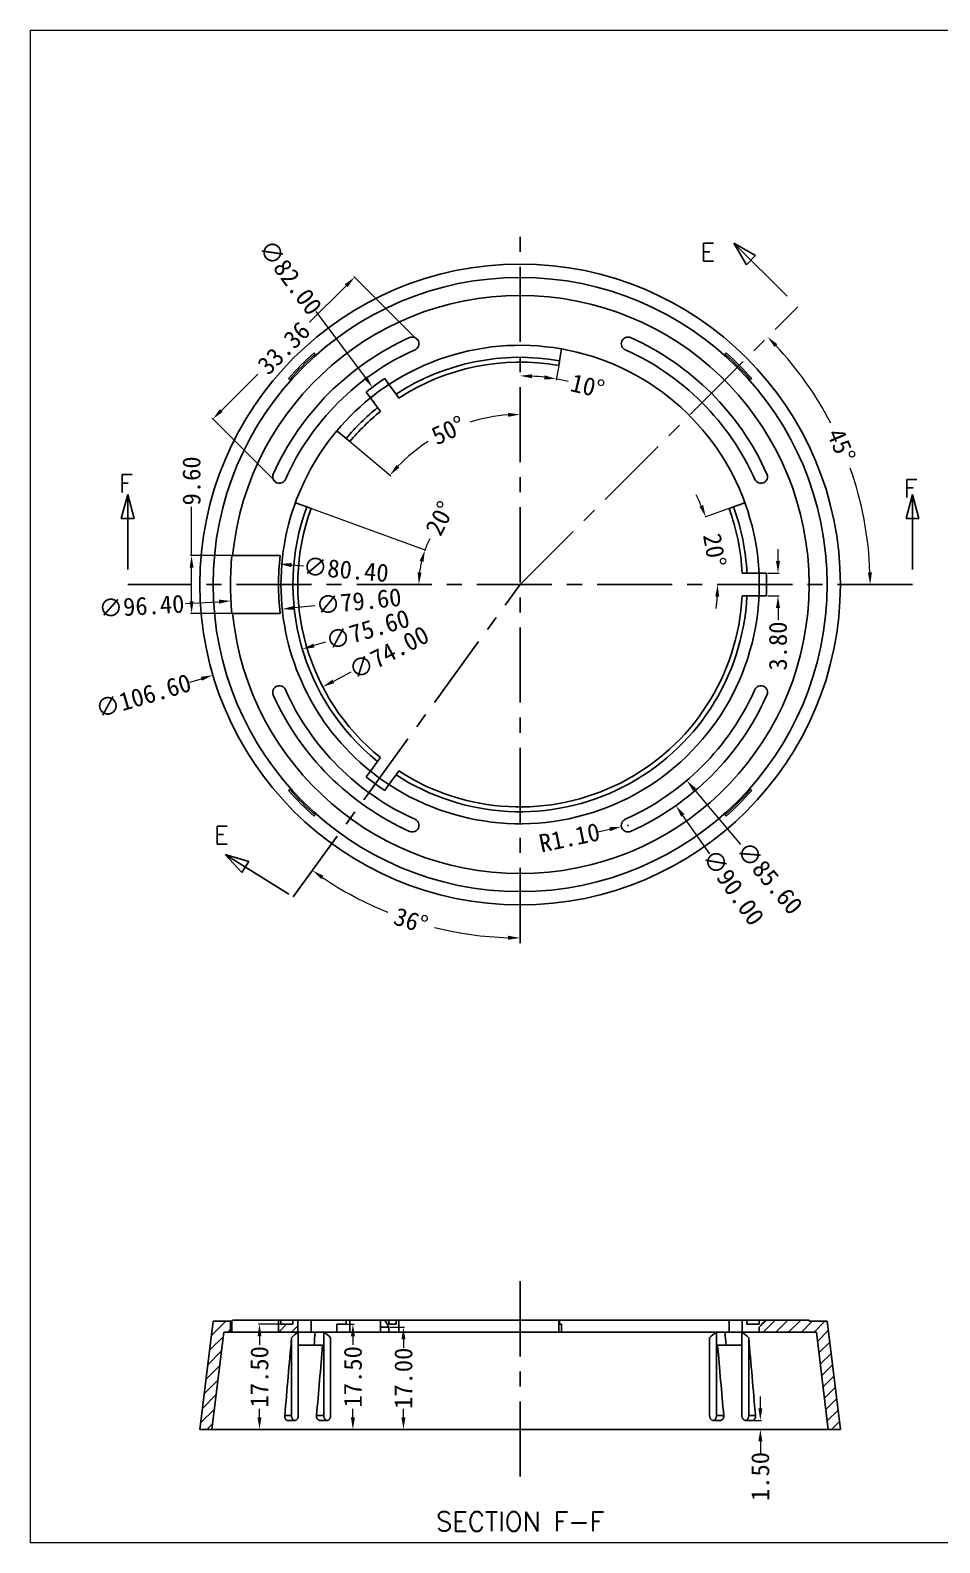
# Model space of a CAD drawing. Extents: x 31 to 995, y 307 to 726.
# Drawn here: x 615.8 to 767.1, y 310 to 561.6 of the extents above; entities that cross this region are included whole.
import ezdxf

# ---------------------------------------------------------------- set-up
doc = ezdxf.new("R2010")
doc.units = 0
doc.header["$LTSCALE"] = 10
doc.header["$MEASUREMENT"] = 0
doc.linetypes.add('CENTER', pattern=[2, 1.25, -0.25, 0.25, -0.25])
doc.layers.add('2', color=7, linetype='Continuous')
doc.styles.add('blockfont', font='simplex.shx', dxfattribs={"bigfont": 'bigfont'})
doc.dimstyles.get("Standard").update_dxf_attribs({"dimtxt": 0.18, "dimasz": 0.18, "dimexe": 0.18, "dimexo": 0.0625, "dimgap": 0.09, "dimtad": 0, "dimtih": 1, "dimtoh": 1, "dimdec": 4, "dimzin": 0, "dimdsep": 46, "dimtxsty": 'Standard', "dimcen": 0.09, "dimadec": 0, "dimazin": 0, "dimtfac": 1, "dimtdec": 4, "dimtofl": 0, "dimtmove": 0, "dimatfit": 3, "dimfxl": 0, "dimtolj": 1, "dimtzin": 0, "dimarcsym": 0})
pattern_1 = [(45, (285.1237, -292.1217), (-1.0606602, 1.0606602), [])]

# ---------------------------------------------------------------- blocks, each defined once
blk = doc.blocks.new('ASSORTED_DRAFT9')
at = {"color": 13}
for p, q in [((601.719474, 251.79117, 601.719474), (600.647677, 247.791166)), ((601.719474, 251.79117, 601.719474), (602.79127, 247.791173)), ((602.79127, 247.791173), (600.647677, 247.791166))]:
    blk.add_line(p, q, dxfattribs=at)
blk = doc.blocks.new('ASSORTED_DRAFT10')
at = {"color": 13}
for p, q in [((732.319474, 251.79117, 732.319474), (731.247677, 247.791166)), ((732.319474, 251.79117, 732.319474), (733.39127, 247.791173)), ((733.39127, 247.791173), (731.247677, 247.791166))]:
    blk.add_line(p, q, dxfattribs=at)
blk = doc.blocks.new('ASSORTED_DRAFT11')
at = {"color": 13}
for p, q in [((702.585375, 293.581906, 702.585375), (706.178184, 291.522675)), ((702.585375, 293.581906, 702.585375), (704.667227, 290.002148)), ((706.178184, 291.522675), (704.667227, 290.002148))]:
    blk.add_line(p, q, dxfattribs=at)
blk = doc.blocks.new('ASSORTED_DRAFT12')
at = {"color": 13}
for p, q in [((617.909516, 191.899636, 617.909516), (621.869738, 190.689118)), ((617.909516, 191.899636, 617.909516), (620.733915, 188.871179)), ((621.869738, 190.689118), (620.733915, 188.871179))]:
    blk.add_line(p, q, dxfattribs=at)
blk = doc.blocks.new('*D34')
at = {"color": 4, "lineweight": 0}
blk.add_line((669.15, 454.82), (666.23, 453.31), dxfattribs=at)
blk.add_solid([(666.08, 453.61), (666.38, 453.01), (664.45, 452.39)], dxfattribs=at)
at = {"layer": 'Defpoints', "color": 0, "lineweight": 0}
for p in [(730.15, 486.45), (664.45, 452.39)]:
    blk.add_point(p, dxfattribs=at)
at = {"color": 1, "lineweight": 0, "insert": (675.44, 458.09), "char_height": 3, "attachment_point": 5, "rotation": 27.4005}
blk.add_mtext('\\A1;∅74.00', dxfattribs=at)
blk = doc.blocks.new('*D35')
at = {"color": 4, "lineweight": 0}
blk.add_line((664.9, 459.82), (662.98, 459.25), dxfattribs=at)
blk.add_solid([(662.88, 459.57), (663.07, 458.93), (661.06, 458.68)], dxfattribs=at)
at = {"layer": 'Defpoints', "color": 0, "lineweight": 0}
for p in [(733.55, 480.15), (661.06, 458.68)]:
    blk.add_point(p, dxfattribs=at)
at = {"color": 1, "lineweight": 0, "insert": (671.93, 461.9), "char_height": 3, "attachment_point": 5, "rotation": 16.4969}
blk.add_mtext('\\A1;∅75.60', dxfattribs=at)
blk = doc.blocks.new('*D36')
at = {"color": 4, "lineweight": 0}
blk.add_line((663.13, 465.88), (659.7, 465.52), dxfattribs=at)
blk.add_solid([(659.67, 465.86), (659.74, 465.19), (657.72, 465.32)], dxfattribs=at)
at = {"layer": 'Defpoints', "color": 0, "lineweight": 0}
for p in [(736.89, 473.52), (657.72, 465.32)]:
    blk.add_point(p, dxfattribs=at)
at = {"color": 1, "lineweight": 0, "insert": (670.43, 466.63), "char_height": 3, "attachment_point": 5, "rotation": 5.9127}
blk.add_mtext('\\A1;∅79.60', dxfattribs=at)
blk = doc.blocks.new('*D37')
at = {"color": 4, "lineweight": 0}
blk.add_line((661.23, 472.49), (659.24, 472.66), dxfattribs=at)
blk.add_solid([(659.27, 472.99), (659.21, 472.32), (657.25, 472.83)], dxfattribs=at)
at = {"layer": 'Defpoints', "color": 0, "lineweight": 0}
for p in [(657.25, 472.83), (737.36, 466.01)]:
    blk.add_point(p, dxfattribs=at)
at = {"color": 1, "lineweight": 0, "insert": (668.3, 471.89), "char_height": 3, "attachment_point": 5, "rotation": 355.1376}
blk.add_mtext('\\A1;∅80.40', dxfattribs=at)
blk = doc.blocks.new('*D38')
at = {"color": 4, "lineweight": 0}
for p, q in [((697.21, 469.42), (697.39, 469.42)), ((697.3, 469.33), (697.3, 469.51)), ((641.61, 466.25), (647.19, 466.56))]:
    blk.add_line(p, q, dxfattribs=at)
blk.add_solid([(647.17, 466.9), (647.2, 466.23), (649.18, 466.68)], dxfattribs=at)
at = {"layer": 'Defpoints', "color": 0, "lineweight": 0}
for p in [(745.43, 472.16), (649.18, 466.68)]:
    blk.add_point(p, dxfattribs=at)
at = {"color": 1, "lineweight": 0, "insert": (634.29, 465.83), "char_height": 3, "attachment_point": 5, "rotation": 3.2601}
blk.add_mtext('\\A1;∅96.40', dxfattribs=at)
blk = doc.blocks.new('*D39')
at = {"color": 4, "lineweight": 0}
for p, q in [((697.21, 469.42), (697.39, 469.42)), ((697.3, 469.33), (697.3, 469.51)), ((642.35, 453.19), (644.27, 453.75))]:
    blk.add_line(p, q, dxfattribs=at)
blk.add_solid([(644.17, 454.07), (644.36, 453.43), (646.19, 454.32)], dxfattribs=at)
at = {"layer": 'Defpoints', "color": 0, "lineweight": 0}
for p in [(748.42, 484.52), (646.19, 454.32)]:
    blk.add_point(p, dxfattribs=at)
at = {"color": 1, "lineweight": 0, "insert": (634.59, 450.9), "char_height": 3, "attachment_point": 5, "rotation": 16.4543}
blk.add_mtext('\\A1;∅106.60', dxfattribs=at)
blk = doc.blocks.new('*D40')
at = {"color": 4, "lineweight": 0}
for start, end in [(27.4389, 43.0398), (1.9675, 19.3857)]:
    blk.add_arc((697.3, 469.42), 58.25, start, end, dxfattribs=at)
for points in [[(739.63, 508.94), (740.11, 509.4), (738.48, 510.61)], [(755.85, 471.42), (755.18, 471.41), (755.55, 469.42)]]:
    blk.add_solid(points, dxfattribs=at)
at = {"layer": 'Defpoints', "color": 0, "lineweight": 0}
for p in [(743.51, 515.64), (753.56, 484.5), (632, 469.42), (697.3, 469.42), (762.6, 469.42)]:
    blk.add_point(p, dxfattribs=at)
at = {"color": 1, "lineweight": 0, "insert": (750.75, 492.56), "char_height": 3, "attachment_point": 5, "rotation": 293.4123}
blk.add_mtext('\\A1;45°', dxfattribs=at)
blk = doc.blocks.new('*D41')
at = {"color": 4, "lineweight": 0}
for start, end in [(235.9489, 248.0114), (255.9886, 268.0511)]:
    blk.add_arc((697.3, 469.42), 58.8, start, end, dxfattribs=at)
for points in [[(664.19, 420.43), (664.57, 420.97), (662.74, 421.85)], [(695.31, 410.99), (695.3, 410.32), (697.3, 410.62)]]:
    blk.add_solid(points, dxfattribs=at)
at = {"layer": 'Defpoints', "color": 0, "lineweight": 0}
for p in [(697.3, 529.07), (697.3, 469.42), (659.54, 417.44), (673.39, 415.7), (697.3, 409.77)]:
    blk.add_point(p, dxfattribs=at)
at = {"color": 1, "lineweight": 0, "insert": (679.13, 413.5), "char_height": 3, "attachment_point": 5, "rotation": 342}
blk.add_mtext('\\A1;36°', dxfattribs=at)
blk = doc.blocks.new('*D42')
at = {"color": 4, "lineweight": 0}
for p, q in [((642.63, 474.22), (642.63, 482.32)), ((649.25, 474.22), (642.45, 474.22)), ((642.63, 466.62), (642.63, 472.22)), ((649.25, 464.62), (642.45, 464.62))]:
    blk.add_line(p, q, dxfattribs=at)
for points in [[(642.3, 472.22), (642.96, 472.22), (642.63, 474.22)], [(642.3, 466.62), (642.96, 466.62), (642.63, 464.62)]]:
    blk.add_solid(points, dxfattribs=at)
at = {"layer": 'Defpoints', "color": 0, "lineweight": 0}
for p in [(649.45, 474.22), (642.63, 464.62), (649.45, 464.62)]:
    blk.add_point(p, dxfattribs=at)
at = {"color": 1, "lineweight": 0, "insert": (642.63, 486.66), "char_height": 3, "attachment_point": 5, "rotation": 90}
blk.add_mtext('\\A1;9.60', dxfattribs=at)
blk = doc.blocks.new('*D43')
at = {"color": 4, "lineweight": 0}
blk.add_line((661.97, 482.28), (681.64, 475.12), dxfattribs=at)
for start, end in [(153.1962, 160), (166.8039, 173.1962)]:
    blk.add_arc((697.3, 469.42), 16.85, start, end, dxfattribs=at)
for points in [[(680.58, 473.36), (681.22, 473.17), (681.47, 475.18)], [(680.9, 471.39), (680.24, 471.43), (680.45, 469.42)]]:
    blk.add_solid(points, dxfattribs=at)
at = {"layer": 'Defpoints', "color": 0, "lineweight": 0}
for p in [(659.9, 483.03), (661.78, 482.35), (680.57, 471.37), (632, 469.42), (762.6, 469.42)]:
    blk.add_point(p, dxfattribs=at)
at = {"color": 1, "lineweight": 0, "insert": (683.99, 480.44), "char_height": 3, "attachment_point": 5, "rotation": 63.1962}
blk.add_mtext('\\A1;20°', dxfattribs=at)
blk = doc.blocks.new('*D44')
at = {"color": 4, "lineweight": 0}
blk.add_line((668.5, 493.59), (675.77, 487.49), dxfattribs=at)
for start, end in [(94.0509, 107.1999), (122.8001, 135.9491)]:
    blk.add_arc((697.3, 469.42), 28.29, start, end, dxfattribs=at)
for points in [[(695.29, 497.97), (695.32, 497.31), (697.3, 497.71)], [(677.22, 488.87), (676.72, 489.31), (675.63, 487.61)]]:
    blk.add_solid(points, dxfattribs=at)
at = {"layer": 'Defpoints', "color": 0, "lineweight": 0}
for p in [(697.3, 529.07), (689.19, 496.52), (666.82, 495), (668.35, 493.72), (697.3, 409.77)]:
    blk.add_point(p, dxfattribs=at)
at = {"color": 1, "lineweight": 0, "insert": (685.35, 495.06), "char_height": 3, "attachment_point": 5, "rotation": 25}
blk.add_mtext('\\A1;50°', dxfattribs=at)
blk = doc.blocks.new('*D45')
at = {"color": 4, "lineweight": 0}
for p, q in [((740.22, 473.32), (740.22, 475.32)), ((738.46, 471.32), (740.4, 471.32)), ((738.46, 467.52), (740.4, 467.52)), ((740.22, 465.52), (740.22, 463.52))]:
    blk.add_line(p, q, dxfattribs=at)
for points in [[(739.88, 473.32), (740.55, 473.32), (740.22, 471.32)], [(739.88, 465.52), (740.55, 465.52), (740.22, 467.52)]]:
    blk.add_solid(points, dxfattribs=at)
at = {"layer": 'Defpoints', "color": 0, "lineweight": 0}
for p in [(738.26, 471.32), (738.26, 467.52), (740.22, 467.52)]:
    blk.add_point(p, dxfattribs=at)
at = {"color": 1, "lineweight": 0, "insert": (740.22, 459.18), "char_height": 3, "attachment_point": 5, "rotation": 90}
blk.add_mtext('\\A1;3.80', dxfattribs=at)
blk = doc.blocks.new('*D47')
at = {"color": 4, "lineweight": 0}
blk.add_line((732.64, 482.28), (728.02, 480.6), dxfattribs=at)
for start, end in [(23.4872, 26.9744), (353.0256, 356.5128)]:
    blk.add_arc((697.3, 469.42), 32.87, start, end, dxfattribs=at)
for points in [[(727.76, 482.64), (727.14, 482.39), (728.19, 480.66)], [(729.78, 467.43), (730.44, 467.41), (730.17, 469.42)]]:
    blk.add_solid(points, dxfattribs=at)
at = {"layer": 'Defpoints', "color": 0, "lineweight": 0}
for p in [(732.82, 482.35), (734.7, 483.03), (729.95, 473.23), (632, 469.42), (762.6, 469.42)]:
    blk.add_point(p, dxfattribs=at)
at = {"color": 1, "lineweight": 0, "insert": (729.67, 475.13), "char_height": 3, "attachment_point": 5, "rotation": 280}
blk.add_mtext('\\A1;20°', dxfattribs=at)
blk = doc.blocks.new('*D48')
at = {"color": 4, "lineweight": 0}
blk.add_line((703.83, 506.45), (703.3, 503.42), dxfattribs=at)
for start, end in [(83.3021, 86.6979), (76.6979, 80)]:
    blk.add_arc((697.3, 469.42), 34.71, start, end, dxfattribs=at)
for points in [[(699.29, 503.73), (699.31, 504.4), (697.3, 504.13)], [(701.4, 504.22), (701.3, 503.56), (703.33, 503.6)]]:
    blk.add_solid(points, dxfattribs=at)
at = {"layer": 'Defpoints', "color": 0, "lineweight": 0}
for p in [(697.3, 529.07), (704.21, 508.61), (703.87, 506.64), (699.32, 504.07), (697.3, 409.77)]:
    blk.add_point(p, dxfattribs=at)
at = {"color": 1, "lineweight": 0, "insert": (708.54, 502.43), "char_height": 3, "attachment_point": 5, "rotation": 346.6979}
blk.add_mtext('\\A1;10°', dxfattribs=at)
blk = doc.blocks.new('*D49')
at = {"color": 4, "lineweight": 0}
for p, q in [((697.21, 469.42), (697.39, 469.42)), ((697.3, 469.33), (697.3, 469.51)), ((728.85, 424.64), (724.38, 431))]:
    blk.add_line(p, q, dxfattribs=at)
blk.add_solid([(724.65, 431.19), (724.1, 430.81), (723.22, 432.63)], dxfattribs=at)
at = {"layer": 'Defpoints', "color": 0, "lineweight": 0}
for p in [(671.38, 506.2), (723.22, 432.63)]:
    blk.add_point(p, dxfattribs=at)
at = {"color": 1, "lineweight": 0, "insert": (732.79, 419.05), "char_height": 3, "attachment_point": 5, "rotation": 305.1715}
blk.add_mtext('\\A1;∅90.00', dxfattribs=at)
blk = doc.blocks.new('*D50')
at = {"color": 4, "lineweight": 0}
for p, q in [((697.21, 469.42), (697.39, 469.42)), ((697.3, 469.33), (697.3, 469.51)), ((734.06, 426.19), (726.32, 435.29))]:
    blk.add_line(p, q, dxfattribs=at)
blk.add_solid([(726.58, 435.5), (726.07, 435.07), (725.03, 436.81)], dxfattribs=at)
at = {"layer": 'Defpoints', "color": 0, "lineweight": 0}
for p in [(669.58, 502.03), (725.03, 436.81)]:
    blk.add_point(p, dxfattribs=at)
at = {"color": 1, "lineweight": 0, "insert": (738.81, 420.6), "char_height": 3, "attachment_point": 5, "rotation": 310.3696}
blk.add_mtext('\\A1;∅85.60', dxfattribs=at)
blk = doc.blocks.new('*D52')
at = {"color": 4, "lineweight": 0}
for p, q in [((663.32, 514.84), (671.54, 503.85)), ((697.21, 469.42), (697.39, 469.42)), ((697.3, 469.33), (697.3, 469.51))]:
    blk.add_line(p, q, dxfattribs=at)
blk.add_solid([(671.81, 504.05), (671.28, 503.65), (672.74, 502.25)], dxfattribs=at)
at = {"layer": 'Defpoints', "color": 0, "lineweight": 0}
for p in [(672.74, 502.25), (721.87, 436.59)]:
    blk.add_point(p, dxfattribs=at)
at = {"color": 1, "lineweight": 0, "insert": (659.07, 520.52), "char_height": 3, "attachment_point": 5, "rotation": 306.8029}
blk.add_mtext('\\A1;∅82.00', dxfattribs=at)
blk = doc.blocks.new('*D53')
at = {"color": 4, "lineweight": 0}
for p, q in [((710.25, 428.3), (712.21, 428.71)), ((715.15, 429.35), (715.33, 429.35)), ((715.24, 429.26), (715.24, 429.44))]:
    blk.add_line(p, q, dxfattribs=at)
blk.add_solid([(712.14, 429.04), (712.27, 428.39), (714.16, 429.12)], dxfattribs=at)
at = {"layer": 'Defpoints', "color": 0, "lineweight": 0}
for p in [(714.16, 429.12), (715.24, 429.35)]:
    blk.add_point(p, dxfattribs=at)
at = {"color": 1, "lineweight": 0, "insert": (705.51, 427.31), "char_height": 3, "attachment_point": 5, "rotation": 11.8349}
blk.add_mtext('\\A1;R1.10', dxfattribs=at)
blk = doc.blocks.new('*D54')
at = {"color": 4, "lineweight": 0}
for p, q in [((668.35, 519.13), (662.28, 513.06)), ((680.23, 510.08), (669.64, 520.67)), ((647.59, 498.37), (653.66, 504.44)), ((656.64, 486.49), (646.05, 497.08))]:
    blk.add_line(p, q, dxfattribs=at)
for points in [[(668.11, 519.37), (668.59, 518.89), (669.76, 520.54)], [(647.36, 498.61), (647.83, 498.14), (646.18, 496.96)]]:
    blk.add_solid(points, dxfattribs=at)
at = {"layer": 'Defpoints', "color": 0, "lineweight": 0}
for p in [(669.76, 520.54), (680.37, 509.94), (656.79, 486.35)]:
    blk.add_point(p, dxfattribs=at)
at = {"color": 1, "lineweight": 0, "insert": (657.97, 508.75), "char_height": 3, "attachment_point": 5, "rotation": 45}
blk.add_mtext('\\A1;33.36', dxfattribs=at)
blk = doc.blocks.new('*D63')
at = {"color": 4, "lineweight": 0}
for p, q in [((737.28, 332.36), (737.28, 334.36)), ((736.22, 330.36), (737.46, 330.36)), ((736.22, 328.86), (737.46, 328.86)), ((737.28, 326.86), (737.28, 324.86))]:
    blk.add_line(p, q, dxfattribs=at)
for points in [[(736.95, 332.36), (737.61, 332.36), (737.28, 330.36)], [(736.95, 326.86), (737.61, 326.86), (737.28, 328.86)]]:
    blk.add_solid(points, dxfattribs=at)
at = {"layer": 'Defpoints', "color": 0, "lineweight": 0}
for p in [(736.02, 330.36), (736.02, 328.86), (737.28, 328.86)]:
    blk.add_point(p, dxfattribs=at)
at = {"color": 1, "lineweight": 0, "insert": (737.28, 321.02), "char_height": 3, "attachment_point": 5, "rotation": 90}
blk.add_mtext('\\A1;1.50', dxfattribs=at)
blk = doc.blocks.new('*D64')
at = {"color": 4, "lineweight": 0}
for p, q in [((659.3, 346.36), (653.75, 346.36)), ((653.93, 344.36), (653.93, 342.95)), ((653.93, 330.86), (653.93, 332.27)), ((646.22, 328.86), (654.11, 328.86))]:
    blk.add_line(p, q, dxfattribs=at)
for points in [[(653.6, 344.36), (654.26, 344.36), (653.93, 346.36)], [(653.6, 330.86), (654.26, 330.86), (653.93, 328.86)]]:
    blk.add_solid(points, dxfattribs=at)
at = {"layer": 'Defpoints', "color": 0, "lineweight": 0}
for p in [(659.5, 346.36), (646.02, 328.86), (653.93, 328.86)]:
    blk.add_point(p, dxfattribs=at)
at = {"color": 1, "lineweight": 0, "insert": (653.93, 337.61), "char_height": 3, "attachment_point": 5, "rotation": 90}
blk.add_mtext('\\A1;17.50', dxfattribs=at)
blk = doc.blocks.new('*D65')
at = {"color": 4, "lineweight": 0}
for p, q in [((667.02, 346.36), (669.66, 346.36)), ((669.48, 344.36), (669.48, 342.95)), ((669.48, 330.86), (669.48, 332.27)), ((667.02, 328.86), (669.66, 328.86))]:
    blk.add_line(p, q, dxfattribs=at)
for points in [[(669.14, 344.36), (669.81, 344.36), (669.48, 346.36)], [(669.14, 330.86), (669.81, 330.86), (669.48, 328.86)]]:
    blk.add_solid(points, dxfattribs=at)
at = {"layer": 'Defpoints', "color": 0, "lineweight": 0}
for p in [(666.82, 346.36), (666.82, 328.86), (669.48, 328.86)]:
    blk.add_point(p, dxfattribs=at)
at = {"color": 1, "lineweight": 0, "insert": (669.48, 337.61), "char_height": 3, "attachment_point": 5, "rotation": 90}
blk.add_mtext('\\A1;17.50', dxfattribs=at)
blk = doc.blocks.new('*D66')
at = {"color": 4, "lineweight": 0}
for p, q in [((675.67, 345.86), (678.07, 345.86)), ((677.89, 343.86), (677.89, 342.45)), ((677.89, 330.86), (677.89, 332.27)), ((675.67, 328.86), (678.07, 328.86))]:
    blk.add_line(p, q, dxfattribs=at)
for points in [[(677.56, 343.86), (678.22, 343.86), (677.89, 345.86)], [(677.56, 330.86), (678.22, 330.86), (677.89, 328.86)]]:
    blk.add_solid(points, dxfattribs=at)
at = {"layer": 'Defpoints', "color": 0, "lineweight": 0}
for p in [(675.47, 345.86), (675.47, 328.86), (677.89, 328.86)]:
    blk.add_point(p, dxfattribs=at)
at = {"color": 1, "lineweight": 0, "insert": (677.89, 337.36), "char_height": 3, "attachment_point": 5, "rotation": 90}
blk.add_mtext('\\A1;17.00', dxfattribs=at)

msp = doc.modelspace()

# ---------------------------------------------------------------- hatches: boundary and pattern name
at = {"lineweight": 0}
h = msp.add_hatch(dxfattribs=at)
h.set_pattern_fill('ANSI31', color=1, scale=12, style=0)
h.set_pattern_definition(pattern_1)
h.paths.add_polyline_path([(648.008, 345.058), (649.104, 345.058), (649.104, 346.858), (646.214, 346.858), (644.004, 328.858), (646.019, 328.858)])
h.paths.add_polyline_path([(660.304, 345.058), (660.304, 347.058), (659.504, 347.058), (659.504, 346.358), (657.504, 346.358), (657.504, 347.058), (657.104, 347.058), (657.104, 345.058)])
h = msp.add_hatch(dxfattribs=at)
h.set_pattern_fill('ANSI31', color=1, scale=12, style=0)
h.set_pattern_definition(pattern_1)
h.paths.add_polyline_path([(745.394, 346.858), (745.394, 347.058), (738.304, 347.058), (737.104, 345.858), (737.104, 345.058), (746.6, 345.058), (748.589, 328.858), (750.604, 328.858), (748.394, 346.858)])

# ---------------------------------------------------------------- linework, layer by layer
at = {"linetype": 'Continuous', "lineweight": 0}
for q in [(994.649, 561.628), (615.782, 310.003)]:
    msp.add_line((615.782, 561.628), q, dxfattribs=at)
at = {"color": 1, "linetype": 'CENTER'}
for p, q in [((697.304, 409.768), (697.304, 529.068)), ((732.87, 526.209), (743.51, 515.636)), ((697.304, 469.418), (743.51, 515.636)), ((632.004, 484.418), (632.004, 469.418)), ((762.604, 484.418), (762.604, 469.418)), ((762.604, 469.418), (632.004, 469.418)), ((659.538, 417.438), (697.304, 469.418)), ((648.194, 424.526), (659.538, 417.438)), ((697.304, 321.008), (697.304, 354.708))]:
    msp.add_line(p, q, dxfattribs=at)
at = {"lineweight": 0}
msp.add_line((994.649, 310.003), (615.782, 310.003), dxfattribs=at)
at = {"layer": '2', "linetype": 'Continuous'}
for p, q in [((704.215, 508.613), (703.868, 506.644)), ((703.868, 506.644), (703.729, 505.856)), ((674.768, 503.669), (675.474, 502.697)), ((672.399, 500.463), (671.693, 501.435)), ((676.651, 501.077), (675.474, 502.697)), ((677.122, 500.429), (676.651, 501.077)), ((672.399, 500.463), (673.576, 498.843)), ((673.576, 498.843), (674.047, 498.195)), ((666.815, 495.001), (668.347, 493.715)), ((668.347, 493.715), (668.96, 493.201)), ((661.783, 482.346), (659.904, 483.03)), ((662.535, 482.073), (661.783, 482.346)), ((732.072, 482.073), (732.824, 482.346)), ((732.824, 482.346), (734.704, 483.03)), ((649.454, 474.218), (649.343, 474.218)), ((657.391, 474.218), (649.454, 474.218)), ((735.056, 471.318), (734.255, 471.318)), ((737.058, 471.318), (735.056, 471.318)), ((738.26, 471.318), (737.058, 471.318)), ((734.255, 467.518), (735.056, 467.518)), ((735.056, 467.518), (737.058, 467.518)), ((737.058, 467.518), (738.26, 467.518)), ((649.454, 464.618), (649.343, 464.618)), ((657.391, 464.618), (649.454, 464.618)), ((674.047, 440.641), (673.576, 439.993)), ((671.693, 437.401), (672.399, 438.373)), ((673.576, 439.993), (672.399, 438.373)), ((676.651, 437.759), (677.122, 438.407)), ((675.474, 436.139), (674.768, 435.167)), ((675.474, 436.139), (676.651, 437.759)), ((644.004, 328.858), (646.214, 346.858)), ((646.019, 328.858), (648.008, 345.058)), ((649.104, 346.858), (646.214, 346.858)), ((649.104, 345.058), (648.008, 345.058)), ((649.104, 346.858), (649.343, 346.858)), ((649.104, 345.058), (649.104, 346.858)), ((649.104, 345.058), (649.343, 345.058)), ((649.454, 346.858), (649.343, 346.858)), ((649.343, 346.858), (649.343, 345.058)), ((657.104, 345.058), (649.343, 345.058)), ((657.104, 347.058), (649.454, 347.058)), ((649.454, 346.858), (649.454, 347.058)), ((657.104, 345.058), (657.104, 347.058)), ((657.504, 347.058), (657.104, 347.058)), ((660.304, 345.058), (657.104, 345.058)), ((659.504, 347.058), (657.504, 347.058)), ((657.504, 346.358), (657.504, 347.058)), ((659.504, 346.358), (657.504, 346.358)), ((659.504, 346.358), (659.504, 347.058)), ((660.304, 347.058), (659.504, 347.058)), ((660.304, 345.058), (660.304, 347.058)), ((662.535, 347.058), (660.304, 347.058)), ((662.535, 345.058), (660.304, 345.058)), ((660.393, 345.058), (660.393, 331.158)), ((668.347, 347.058), (662.535, 347.058)), ((662.535, 345.058), (662.535, 347.058)), ((662.535, 345.058), (666.815, 345.058)), ((664.635, 345.058), (664.635, 331.158)), ((666.815, 346.358), (668.347, 346.358)), ((666.815, 346.358), (666.815, 345.058)), ((666.815, 345.058), (668.96, 345.058)), ((668.347, 347.058), (668.347, 346.358)), ((668.347, 347.058), (668.96, 347.058)), ((668.96, 347.058), (674.047, 347.058)), ((668.96, 347.058), (668.96, 345.058)), ((668.96, 345.058), (674.047, 345.058)), ((674.047, 347.058), (674.768, 347.058)), ((674.047, 347.058), (674.047, 345.058)), ((675.474, 345.858), (674.047, 345.858)), ((675.474, 345.058), (674.047, 345.058)), ((674.768, 347.058), (675.474, 347.058)), ((675.474, 347.058), (675.474, 346.358)), ((675.474, 347.058), (676.652, 347.058)), ((676.651, 346.358), (675.474, 346.358)), ((675.474, 345.858), (675.474, 345.058)), ((677.122, 345.058), (675.474, 345.058)), ((677.122, 347.058), (676.651, 347.058)), ((676.651, 346.358), (676.651, 347.058)), ((677.122, 347.058), (703.729, 347.058)), ((677.122, 345.058), (677.122, 347.058)), ((677.122, 345.058), (703.729, 345.058)), ((703.729, 347.058), (703.729, 345.058)), ((703.868, 347.058), (703.729, 347.058)), ((704.215, 345.058), (703.729, 345.058)), ((703.868, 347.058), (732.072, 347.058)), ((703.868, 347.058), (703.868, 346.358)), ((704.215, 346.358), (703.868, 346.358)), ((704.215, 346.358), (704.215, 345.058)), ((732.072, 345.058), (704.215, 345.058)), ((729.972, 345.058), (729.972, 331.158)), ((732.072, 347.058), (734.255, 347.058)), ((732.072, 345.058), (732.072, 347.058)), ((732.072, 345.058), (734.255, 345.058)), ((734.215, 345.058), (734.215, 331.158)), ((734.255, 347.058), (734.255, 345.058)), ((735.056, 347.058), (734.255, 347.058)), ((737.058, 345.058), (734.255, 345.058)), ((735.056, 347.058), (735.056, 346.358)), ((735.056, 347.058), (737.058, 347.058)), ((737.058, 346.358), (735.056, 346.358)), ((738.26, 347.058), (737.058, 347.058)), ((737.058, 347.058), (737.058, 346.358)), ((737.104, 345.858), (737.058, 345.858)), ((737.058, 345.858), (737.058, 345.058)), ((737.104, 345.058), (737.058, 345.058)), ((737.104, 345.858), (738.304, 347.058)), ((737.104, 345.858), (737.104, 345.058)), ((746.6, 345.058), (737.104, 345.058)), ((738.304, 347.058), (738.26, 347.058)), ((745.394, 347.058), (738.304, 347.058)), ((745.394, 347.058), (745.394, 346.858)), ((748.394, 346.858), (745.394, 346.858)), ((746.6, 345.058), (748.589, 328.858)), ((748.394, 346.858), (750.604, 328.858)), ((659.261, 344.091), (659.261, 331.158)), ((660.393, 342.858), (664.441, 342.858)), ((665.767, 344.091), (665.767, 331.158)), ((728.841, 344.091), (728.841, 331.158)), ((730.167, 342.858), (734.215, 342.858)), ((735.346, 344.091), (735.346, 331.158)), ((658.134, 331.158), (659.261, 331.158)), ((658.583, 330.358), (659.827, 330.358)), ((663.423, 331.158), (664.635, 331.158)), ((663.957, 330.358), (665.201, 330.358)), ((729.406, 330.358), (730.65, 330.358)), ((729.972, 331.158), (731.184, 331.158)), ((734.78, 330.358), (736.024, 330.358)), ((735.346, 331.158), (736.474, 331.158)), ((646.019, 328.858), (644.004, 328.858)), ((748.589, 328.858), (646.019, 328.858)), ((750.604, 328.858), (748.589, 328.858))]:
    msp.add_line(p, q, dxfattribs=at)
for points in [[(659.261, 331.158, 0), (659.263, 331.108, 0), (659.266, 331.057, 0), (659.271, 331.008, 0), (659.279, 330.959, 0), (659.289, 330.911, 0), (659.301, 330.863, 0), (659.315, 330.817, 0), (659.331, 330.772, 0), (659.349, 330.729, 0), (659.369, 330.688, 0), (659.391, 330.648, 0), (659.415, 330.61, 0), (659.44, 330.575, 0), (659.467, 330.541, 0), (659.495, 330.511, 0), (659.524, 330.482, 0), (659.555, 330.457, 0), (659.586, 330.434, 0), (659.619, 330.414, 0), (659.652, 330.397, 0), (659.686, 330.383, 0), (659.721, 330.372, 0), (659.756, 330.364, 0), (659.792, 330.359, 0), (659.827, 330.358, 0), (659.863, 330.359, 0), (659.898, 330.364, 0), (659.933, 330.372, 0), (659.968, 330.383, 0), (660.002, 330.397, 0), (660.035, 330.414, 0), (660.068, 330.434, 0), (660.1, 330.457, 0), (660.13, 330.482, 0), (660.16, 330.511, 0), (660.188, 330.541, 0), (660.214, 330.575, 0), (660.239, 330.61, 0), (660.263, 330.648, 0), (660.285, 330.688, 0), (660.305, 330.729, 0), (660.323, 330.772, 0), (660.339, 330.817, 0), (660.353, 330.863, 0), (660.365, 330.911, 0), (660.375, 330.959, 0), (660.383, 331.008, 0), (660.388, 331.057, 0), (660.392, 331.108, 0)], [(664.635, 331.158, 0), (664.637, 331.108, 0), (664.64, 331.057, 0), (664.645, 331.008, 0), (664.653, 330.959, 0), (664.663, 330.911, 0), (664.675, 330.863, 0), (664.689, 330.817, 0), (664.705, 330.772, 0), (664.724, 330.729, 0), (664.743, 330.688, 0), (664.765, 330.648, 0), (664.789, 330.61, 0), (664.814, 330.575, 0), (664.841, 330.541, 0), (664.869, 330.511, 0), (664.898, 330.482, 0), (664.929, 330.457, 0), (664.96, 330.434, 0), (664.993, 330.414, 0), (665.026, 330.397, 0), (665.06, 330.383, 0), (665.095, 330.372, 0), (665.13, 330.364, 0), (665.166, 330.359, 0), (665.201, 330.358, 0), (665.237, 330.359, 0), (665.272, 330.364, 0), (665.307, 330.372, 0), (665.342, 330.383, 0), (665.376, 330.397, 0), (665.409, 330.414, 0), (665.442, 330.434, 0), (665.474, 330.457, 0), (665.504, 330.482, 0), (665.534, 330.511, 0), (665.562, 330.541, 0), (665.588, 330.575, 0), (665.613, 330.61, 0), (665.637, 330.648, 0), (665.659, 330.688, 0), (665.679, 330.729, 0), (665.697, 330.772, 0), (665.713, 330.817, 0), (665.727, 330.863, 0), (665.739, 330.911, 0), (665.749, 330.959, 0), (665.757, 331.008, 0), (665.762, 331.057, 0), (665.766, 331.108, 0)], [(728.841, 331.158, 0), (728.842, 331.108, 0), (728.845, 331.057, 0), (728.851, 331.008, 0), (728.859, 330.959, 0), (728.868, 330.911, 0), (728.88, 330.863, 0), (728.895, 330.817, 0), (728.911, 330.772, 0), (728.929, 330.729, 0), (728.949, 330.688, 0), (728.971, 330.648, 0), (728.994, 330.61, 0), (729.019, 330.575, 0), (729.046, 330.541, 0), (729.074, 330.511, 0), (729.103, 330.482, 0), (729.134, 330.457, 0), (729.166, 330.434, 0), (729.198, 330.414, 0), (729.232, 330.397, 0), (729.266, 330.383, 0), (729.3, 330.372, 0), (729.336, 330.364, 0), (729.371, 330.359, 0), (729.406, 330.358, 0), (729.442, 330.359, 0), (729.477, 330.364, 0), (729.512, 330.372, 0), (729.547, 330.383, 0), (729.581, 330.397, 0), (729.615, 330.414, 0), (729.647, 330.434, 0), (729.679, 330.457, 0), (729.71, 330.482, 0), (729.739, 330.511, 0), (729.767, 330.541, 0), (729.794, 330.575, 0), (729.819, 330.61, 0), (729.842, 330.648, 0), (729.864, 330.688, 0), (729.884, 330.729, 0), (729.902, 330.772, 0), (729.918, 330.817, 0), (729.932, 330.863, 0), (729.944, 330.911, 0), (729.954, 330.959, 0), (729.962, 331.008, 0), (729.968, 331.057, 0), (729.971, 331.108, 0)], [(734.215, 331.158, 0), (734.216, 331.108, 0), (734.219, 331.057, 0), (734.225, 331.008, 0), (734.233, 330.959, 0), (734.242, 330.911, 0), (734.254, 330.863, 0), (734.269, 330.817, 0), (734.285, 330.772, 0), (734.303, 330.729, 0), (734.323, 330.688, 0), (734.345, 330.648, 0), (734.368, 330.61, 0), (734.393, 330.575, 0), (734.42, 330.541, 0), (734.448, 330.511, 0), (734.477, 330.482, 0), (734.508, 330.457, 0), (734.54, 330.434, 0), (734.572, 330.414, 0), (734.606, 330.397, 0), (734.64, 330.383, 0), (734.674, 330.372, 0), (734.71, 330.364, 0), (734.745, 330.359, 0), (734.78, 330.358, 0), (734.816, 330.359, 0), (734.851, 330.364, 0), (734.886, 330.372, 0), (734.921, 330.383, 0), (734.955, 330.397, 0), (734.989, 330.414, 0), (735.021, 330.434, 0), (735.053, 330.457, 0), (735.084, 330.482, 0), (735.113, 330.511, 0), (735.141, 330.541, 0), (735.168, 330.575, 0), (735.193, 330.61, 0), (735.216, 330.648, 0), (735.238, 330.688, 0), (735.258, 330.729, 0), (735.276, 330.772, 0), (735.292, 330.817, 0), (735.306, 330.863, 0), (735.318, 330.911, 0), (735.328, 330.959, 0), (735.336, 331.008, 0), (735.342, 331.057, 0), (735.345, 331.108, 0)]]:
    msp.add_polyline3d(points, dxfattribs=at)
for radius in [53.3, 51.09]:
    msp.add_circle((697.304, 469.418), radius, dxfattribs=at)
for radius, start, end in [(48.09, 185.72841, 174.27159), (51.311, 131.64817, 138.35183), (51.311, 41.64817, 48.35183), (39.8, 123.26373, 128.73627), (41, 357.34388, 2.65612), (51.311, 221.64817, 228.35183), (51.311, 311.64817, 318.35183)]:
    msp.add_arc((697.304, 469.418), radius, start, end, dxfattribs=at)
at = {"layer": '2', "linetype": 'Continuous', "extrusion": (0, 0, -1)}
for centre, radius, start, end in [((-697.304, 469.418), 39.8, 56.73627, 177.26373), ((-697.304, 469.418), 45, 24.11509, 65.88492), ((-697.304, 469.418), 42.8, 24.11509, 65.88492), ((-697.304, 469.418), 37.8, 56.88116, 100), ((-679.368, 509.487), 1.1, 65.88492, 245.88492), ((-715.24, 509.487), 1.1, 294.11509, 114.11508), ((-697.304, 469.418), 42.8, 114.11508, 155.88492), ((-697.304, 469.418), 45, 114.11508, 155.88492), ((-697.304, 469.418), 51.581, 41.66574, 48.33426), ((-697.304, 469.418), 37, 56.94351, 100), ((-697.304, 469.418), 51.581, 131.66574, 138.33426), ((-697.304, 469.418), 41, 51.34388, 56.65612), ((-697.304, 469.418), 39.8, 308.73627, 51.26373), ((-697.304, 469.418), 37.8, 40, 51.11884), ((-697.304, 469.418), 37, 40, 51.05649), ((-657.235, 487.354), 1.1, 204.11509, 24.11509), ((-737.372, 487.354), 1.1, 155.88492, 335.88491), ((-697.304, 469.418), 37.8, 308.88116, 20), ((-697.304, 469.418), 37, 308.94351, 20), ((-697.304, 469.418), 37, 160, 177.05649), ((-697.304, 469.418), 37.8, 160, 177.11884), ((-697.304, 469.418), 48.2, 354.28472, 5.71528), ((-697.304, 469.418), 40.2, 353.14235, 6.85765), ((-697.304, 469.418), 39.8, 177.26373, 182.73627), ((-697.304, 469.418), 39.8, 182.73627, 303.26373), ((-697.304, 469.418), 37.8, 182.88116, 303.11884), ((-697.304, 469.418), 37, 182.94351, 303.05649), ((-657.235, 451.482), 1.1, 335.88491, 155.88492), ((-697.304, 469.418), 45, 294.11509, 335.88491), ((-697.304, 469.418), 42.8, 294.11509, 335.88491), ((-697.304, 469.418), 42.8, 204.11509, 245.88492), ((-697.304, 469.418), 45, 204.11509, 245.88492), ((-737.372, 451.482), 1.1, 24.11509, 204.11509), ((-697.304, 469.418), 39.8, 303.26373, 308.73627), ((-697.304, 469.418), 41, 303.34388, 308.65612), ((-697.304, 469.418), 51.581, 311.66574, 318.33426), ((-697.304, 469.418), 51.581, 221.66574, 228.33426), ((-679.368, 429.349), 1.1, 114.11508, 294.11509), ((-715.24, 429.349), 1.1, 245.88492, 65.88492)]:
    msp.add_arc(centre, radius, start, end, dxfattribs=at)
at = {"layer": '2', "linetype": 'Continuous'}
for points in [[(663.205, 507.759), (663.141, 507.823), (663.077, 507.887), (663.014, 507.951)], [(731.594, 507.951), (731.53, 507.887), (731.466, 507.823), (731.403, 507.759)], [(658.771, 503.708), (658.835, 503.644), (658.898, 503.581), (658.962, 503.517)], [(735.645, 503.517), (735.709, 503.581), (735.773, 503.644), (735.837, 503.708)], [(658.962, 435.319), (658.898, 435.255), (658.835, 435.191), (658.771, 435.128)], [(735.837, 435.128), (735.773, 435.191), (735.709, 435.255), (735.645, 435.319)], [(663.014, 430.885), (663.077, 430.949), (663.141, 431.013), (663.205, 431.076)], [(731.403, 431.076), (731.466, 431.013), (731.53, 430.949), (731.594, 430.885)], [(660.341, 345.058), (659.958, 344.783), (659.6, 344.454), (659.261, 344.091)], [(663.205, 345.058), (663.141, 344.324), (663.077, 343.591), (663.014, 342.858)], [(664.687, 345.058), (665.07, 344.783), (665.429, 344.454), (665.767, 344.091)], [(674.768, 347.058), (675.003, 346.658), (675.238, 346.258), (675.474, 345.858)], [(729.921, 345.058), (729.538, 344.783), (729.179, 344.454), (728.841, 344.091)], [(731.594, 342.858), (731.53, 343.591), (731.466, 344.324), (731.403, 345.058)], [(734.266, 345.058), (734.649, 344.783), (735.008, 344.454), (735.346, 344.091)], [(738.26, 347.058), (737.859, 346.658), (737.459, 346.258), (737.058, 345.858)], [(659.261, 344.091), (658.886, 339.78), (658.51, 335.469), (658.134, 331.158)], [(663.423, 331.158), (663.762, 335.058), (664.102, 338.958), (664.441, 342.858)], [(731.184, 331.158), (730.845, 335.058), (730.506, 338.958), (730.167, 342.858)], [(735.346, 344.091), (735.722, 339.78), (736.098, 335.469), (736.474, 331.158)]]:
    msp.add_open_spline(points, degree=3, dxfattribs=at)
for points, knots in [([(658.587, 330.358), (658.582, 330.358), (658.578, 330.358), (658.442, 330.359), (658.316, 330.447), (658.153, 330.741), (658.115, 330.947), (658.134, 331.158)], [0, 0, 0, 0, 0.0031151, 0.0031151, 0.5015576, 0.5015576, 1, 1, 1, 1]), ([(663.957, 330.358), (663.797, 330.358), (663.649, 330.444), (663.452, 330.739), (663.405, 330.947), (663.423, 331.158)], [0, 0, 0, 0, 0.4983853, 0.4983853, 1, 1, 1, 1]), ([(731.184, 331.158), (731.203, 330.947), (731.156, 330.74), (730.959, 330.444), (730.81, 330.358), (730.65, 330.358)], [0, 0, 0, 0, 0.5015675, 0.5015675, 1, 1, 1, 1]), ([(736.474, 331.158), (736.492, 330.947), (736.455, 330.742), (736.292, 330.447), (736.166, 330.359), (736.03, 330.358), (736.025, 330.358), (736.021, 330.358)], [0, 0, 0, 0, 0.4983957, 0.4983957, 0.9967915, 0.9967915, 1, 1, 1, 1])]:
    msp.add_open_spline(points, degree=3, knots=knots, dxfattribs=at)

# ---------------------------------------------------------------- block references
at = {"color": 1, "linetype": 'CENTER'}
for name in ['ASSORTED_DRAFT11', 'ASSORTED_DRAFT9', 'ASSORTED_DRAFT10', 'ASSORTED_DRAFT12']:
    msp.add_blockref(name, (30.284, 232.627), dxfattribs=at)

# ---------------------------------------------------------------- texts
at = {"color": 1, "linetype": 'CENTER', "line_spacing_factor": 0.903614, "style": 'blockfont'}
for s, insert, char_height, attachment_point in [('\\W01.000;E', (727.319, 523.193), 3, 7), ('\\W01.000;F', (630.544, 484.7), 3, 7), ('\\W01.000;F', (761.144, 483.907), 3, 7), ('\\W01.000;E', (646.39, 426.236), 3, 7), ('\\W01.000;SECTION \\H3.17;F-F\\H3.17;', (697.304, 311.957), 3.175, 8)]:
    msp.add_mtext(s, dxfattribs=dict(at, insert=insert, char_height=char_height, attachment_point=attachment_point))

# ---------------------------------------------------------------- dimensions: what is measured, and where the dimension line sits
at = {"lineweight": 0}
for base, line1, line2, picture, middle in [((673.388, 415.702), ((697.304, 409.768), (697.304, 529.068)), ((659.538, 417.438), (697.304, 469.418)), '*D41', (679.134, 413.496)), ((689.189, 496.523), ((697.304, 409.768), (697.304, 529.068)), ((666.815, 495.001), (668.347, 493.715)), '*D44', (685.346, 495.061)), ((699.322, 504.067), ((697.304, 409.768), (697.304, 529.068)), ((704.215, 508.613), (703.868, 506.644)), '*D48', (708.54, 502.426)), ((729.947, 473.233), ((762.604, 469.418), (632.004, 469.418)), ((732.824, 482.346), (734.704, 483.03)), '*D47', (729.67, 475.125)), ((680.566, 471.374), ((762.604, 469.418), (632.004, 469.418)), ((661.783, 482.346), (659.904, 483.03)), '*D43', (683.994, 480.445))]:
    dim = msp.add_angular_dim_2l(base=base, line1=line1, line2=line2, dimstyle='Standard', override={"dimtxt": 3, "dimasz": 2, "dimexo": 0.2, "dimtih": 0, "dimtoh": 0, "dimdec": 2, "dimdsep": 0, "dimclrd": 4, "dimclre": 4, "dimclrt": 1, "dimtdec": 2, "dimlwd": 0, "dimlwe": 0}, dxfattribs=at)
    dim.commit()
    dim.dimension.update_dxf_attribs({"geometry": picture, "text_midpoint": middle})
for p1, p2, override, picture, middle in [((721.865, 436.589), (672.742, 502.247), {"dimtxt": 3, "dimasz": 2, "dimexo": 0.2, "dimtih": 0, "dimtoh": 0, "dimdec": 2, "dimdsep": 0, "dimclrd": 4, "dimclre": 4, "dimclrt": 1, "dimtdec": 2, "dimtmove": 1, "dimlwd": 0, "dimlwe": 0}, '*D52', (659.073, 520.517)), ((671.383, 506.202), (723.225, 432.634), {"dimtxt": 3, "dimasz": 2, "dimexo": 0.2, "dimtih": 0, "dimtoh": 0, "dimdec": 2, "dimdsep": 0, "dimclrd": 4, "dimclre": 4, "dimclrt": 1, "dimtdec": 2, "dimlwd": 0, "dimlwe": 0}, '*D49', (732.794, 419.054)), ((669.582, 502.027), (725.026, 436.809), {"dimtxt": 3, "dimasz": 2, "dimexo": 0.2, "dimtih": 0, "dimtoh": 0, "dimdec": 2, "dimdsep": 0, "dimclrd": 4, "dimclre": 4, "dimclrt": 1, "dimtdec": 2, "dimlwd": 0, "dimlwe": 0}, '*D50', (738.811, 420.595)), ((730.153, 486.446), (664.455, 452.39), {"dimtxt": 3, "dimasz": 2, "dimexo": 0.2, "dimtih": 0, "dimtoh": 0, "dimdec": 2, "dimdsep": 0, "dimclrd": 4, "dimclre": 4, "dimclrt": 1, "dimtdec": 2, "dimlwd": 0, "dimlwe": 0}, '*D34', (675.444, 458.087)), ((733.548, 480.152), (661.06, 458.684), {"dimtxt": 3, "dimasz": 2, "dimexo": 0.2, "dimtih": 0, "dimtoh": 0, "dimdec": 2, "dimdsep": 0, "dimclrd": 4, "dimclre": 4, "dimclrt": 1, "dimtdec": 2, "dimlwd": 0, "dimlwe": 0}, '*D35', (671.933, 461.904)), ((737.359, 466.01), (657.248, 472.825), {"dimtxt": 3, "dimasz": 2, "dimexo": 0.2, "dimtih": 0, "dimtoh": 0, "dimdec": 2, "dimdsep": 0, "dimclrd": 4, "dimclre": 4, "dimclrt": 1, "dimtdec": 2, "dimlwd": 0, "dimlwe": 0}, '*D37', (668.299, 471.885)), ((736.892, 473.518), (657.716, 465.318), {"dimtxt": 3, "dimasz": 2, "dimexo": 0.2, "dimtih": 0, "dimtoh": 0, "dimdec": 2, "dimdsep": 0, "dimclrd": 4, "dimclre": 4, "dimclrt": 1, "dimtdec": 2, "dimlwd": 0, "dimlwe": 0}, '*D36', (670.426, 466.634)), ((745.426, 472.159), (649.182, 466.677), {"dimtxt": 3, "dimasz": 2, "dimexo": 0.2, "dimtih": 0, "dimtoh": 0, "dimdec": 2, "dimdsep": 0, "dimclrd": 4, "dimclre": 4, "dimclrt": 1, "dimtdec": 2, "dimlwd": 0, "dimlwe": 0}, '*D38', (634.286, 465.828))]:
    dim = msp.add_diameter_dim_2p(p1=p1, p2=p2, dimstyle='Standard', override=override, dxfattribs=at)
    dim.commit()
    dim.dimension.update_dxf_attribs({"geometry": picture, "text_midpoint": middle, "dimtype": 163})
dim = msp.add_aligned_dim(p1=(656.786, 486.35), p2=(680.372, 509.936), distance=15.001, dimstyle='Standard', override={"dimtxt": 3, "dimasz": 2, "dimexo": 0.2, "dimtih": 0, "dimtoh": 0, "dimdec": 2, "dimdsep": 0, "dimclrd": 4, "dimclre": 4, "dimclrt": 1, "dimtdec": 2, "dimlwd": 0, "dimlwe": 0}, dxfattribs=at)
dim.commit()
dim.dimension.update_dxf_attribs({"geometry": '*D54', "text_midpoint": (657.971, 508.751)})
dim = msp.add_angular_dim_2l(base=(753.565, 484.496), line1=((762.604, 469.418), (632.004, 469.418)), line2=((697.304, 469.418), (743.51, 515.636)), dimstyle='Standard', override={"dimtxt": 3, "dimasz": 2, "dimexo": 0.2, "dimtih": 0, "dimtoh": 0, "dimdec": 2, "dimdsep": 0, "dimclrd": 4, "dimclre": 4, "dimclrt": 1, "dimtdec": 2, "dimlwd": 0, "dimlwe": 0}, dxfattribs=at)
dim.commit()
dim.dimension.update_dxf_attribs({"geometry": '*D40', "text_midpoint": (750.754, 492.562), "dimtype": 162})
dim = msp.add_linear_dim(base=(642.63, 464.618), p1=(649.454, 474.218), p2=(649.454, 464.618), angle=90, dimstyle='Standard', override={"dimtxt": 3, "dimasz": 2, "dimexo": 0.2, "dimtih": 0, "dimtoh": 0, "dimdec": 2, "dimdsep": 0, "dimclrd": 4, "dimclre": 4, "dimclrt": 1, "dimtdec": 2, "dimlwd": 0, "dimlwe": 0}, dxfattribs=at)
dim.commit()
dim.dimension.update_dxf_attribs({"geometry": '*D42', "text_midpoint": (642.63, 486.655), "dimtype": 160})
dim = msp.add_diameter_dim_2p(p1=(748.421, 484.515), p2=(646.187, 454.321), dimstyle='Standard', override={"dimtxt": 3, "dimasz": 2, "dimexo": 0.2, "dimtih": 0, "dimtoh": 0, "dimdec": 2, "dimdsep": 0, "dimclrd": 4, "dimclre": 4, "dimclrt": 1, "dimtdec": 2, "dimlwd": 0, "dimlwe": 0}, dxfattribs=at)
dim.commit()
dim.dimension.update_dxf_attribs({"geometry": '*D39', "text_midpoint": (634.592, 450.896)})
for base, p1, p2, picture, middle in [((740.218, 467.518), (738.26, 471.318), (738.26, 467.518), '*D45', (740.218, 459.178)), ((653.93, 328.858), (659.504, 346.358), (646.019, 328.858), '*D64', (653.93, 337.608)), ((669.476, 328.858), (666.815, 346.358), (666.815, 328.858), '*D65', (669.476, 337.608)), ((677.889, 328.858), (675.474, 345.858), (675.474, 328.858), '*D66', (677.889, 337.358)), ((737.281, 328.858), (736.021, 330.358), (736.021, 328.858), '*D63', (737.281, 321.018))]:
    dim = msp.add_linear_dim(base=base, p1=p1, p2=p2, angle=90, dimstyle='Standard', override={"dimtxt": 3, "dimasz": 2, "dimexo": 0.2, "dimtih": 0, "dimtoh": 0, "dimdec": 2, "dimdsep": 0, "dimclrd": 4, "dimclre": 4, "dimclrt": 1, "dimtdec": 2, "dimlwd": 0, "dimlwe": 0}, dxfattribs=at)
    dim.commit()
    dim.dimension.update_dxf_attribs({"geometry": picture, "text_midpoint": middle})
dim = msp.add_radius_dim(center=(715.24, 429.349), mpoint=(714.163, 429.124), dimstyle='Standard', override={"dimtxt": 3, "dimasz": 2, "dimexo": 0.2, "dimtih": 0, "dimtoh": 0, "dimdec": 2, "dimdsep": 0, "dimclrd": 4, "dimclre": 4, "dimclrt": 1, "dimtdec": 2, "dimlwd": 0, "dimlwe": 0}, dxfattribs=at)
dim.commit()
dim.dimension.update_dxf_attribs({"geometry": '*D53', "text_midpoint": (705.511, 427.311)})

doc.saveas('drawing.dxf')
